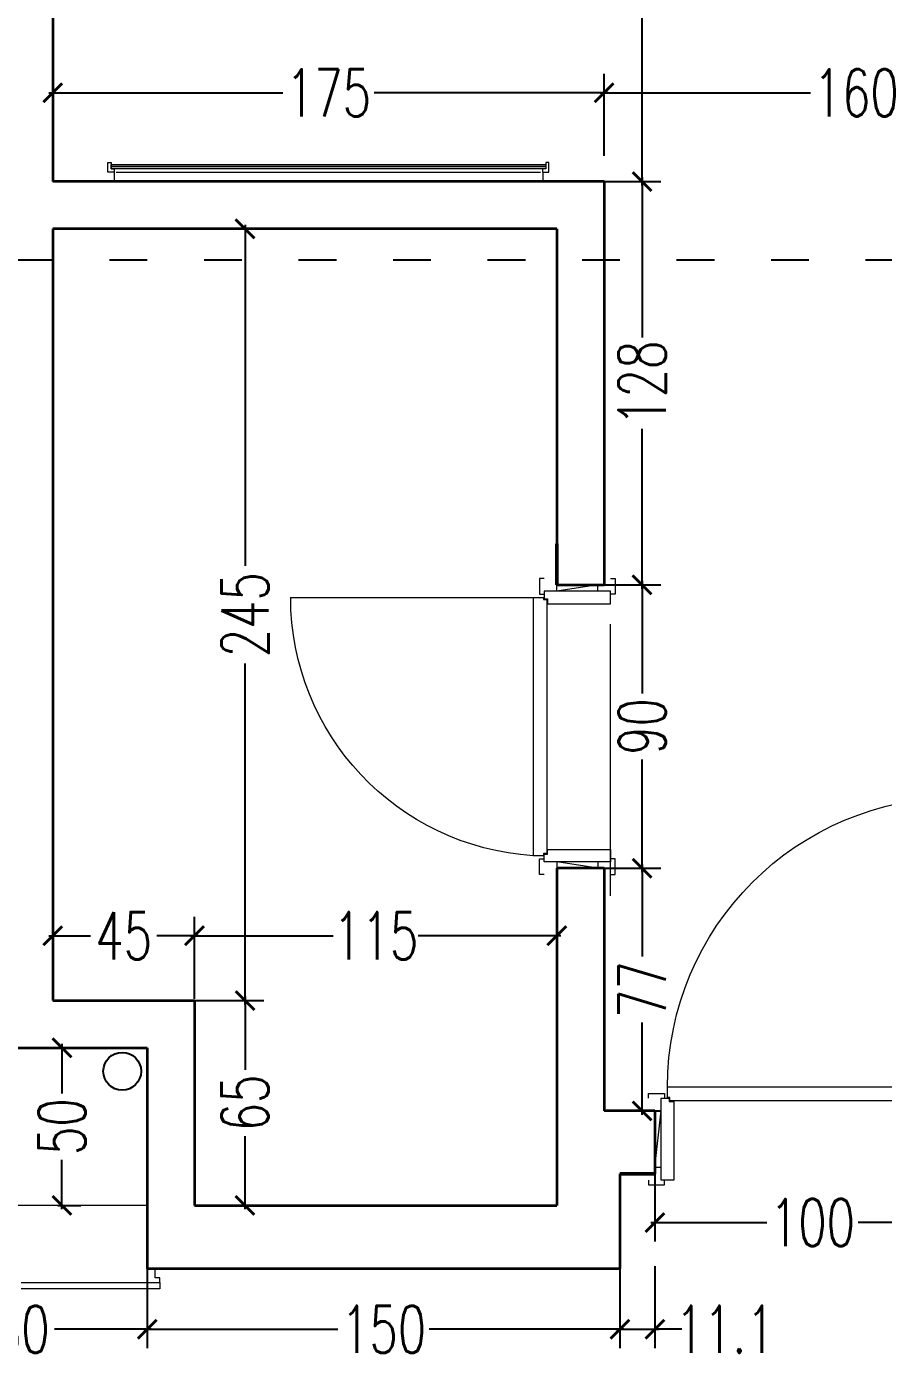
# Model space of a CAD drawing. Header units: centimetres. Extents: x -3207095 to 15275363, y -32656 to 4798027.
# Drawn here: x 696640.1 to 696912, y 4471648.6 to 4472072 of the extents above; entities that cross this region are included whole.
import ezdxf

# ---------------------------------------------------------------- set-up
doc = ezdxf.new("R2010")
doc.units = ezdxf.units.CM
doc.linetypes.add('ACAD_ISO03W100', pattern=[30, 12, -18])
doc.linetypes.add('DUZ', pattern=[500, 500])
doc.layers.get('0').update_dxf_attribs({"color": 1, "linetype": 'DUZ'})
for name, color, linetype in [('0 MC MAHAL', 94, 'Continuous'), ('DIM', 1, 'DUZ'), ('TESİSAT', 57, 'Continuous')]:
    doc.layers.add(name, color=color, linetype=linetype)
for name, color, linetype, lineweight in [('DUV', 220, 'Continuous', 50), ('DUVAR', 7, 'Continuous', 35), ('FE_MOBTEF.2', 33, 'Continuous', 18), ('KAPEN', 151, 'Continuous', 9)]:
    doc.layers.add(name, color=color, linetype=linetype, lineweight=lineweight)
doc.styles.add('DIM', font='ROMANSTW.SHX', dxfattribs={"width": 0.7})
doc.dimstyles.new('1_100', dxfattribs={"dimtxt": 15, "dimasz": 6, "dimexe": 6, "dimexo": 0, "dimgap": 2, "dimtad": 0, "dimdec": 1, "dimzin": 11, "dimdsep": 46, "dimtxsty": 'DIM', "dimblk": 'ARCHTICK', "dimcen": 3, "dimdle": 1.25, "dimclrt": 2, "dimadec": 0, "dimazin": 0, "dimtfac": 1.25, "dimtdec": 1, "dimtix": 1, "dimtofl": 0, "dimtmove": 1, "dimatfit": 3, "dimldrblk": 'ARCHTICK', "dimfxl": 20, "dimfxlon": 1, "dimtolj": 1, "dimtzin": 0, "dimarcsym": 0})

# ---------------------------------------------------------------- blocks, each defined once
blk = doc.blocks.new('new block')
at = {"layer": 'KAPEN'}
for p, q in [((105202.0528, 48261.8596), (105202.0198, 48261.8596)), ((105202.0528, 48261.8526), (105202.0528, 48261.8596)), ((105202.0628, 48261.8526), (105202.0528, 48261.8526)), ((105202.0628, 48261.0466), (105202.0628, 48261.8526)), ((105201.2498, 48261.0396), (105202.0528, 48261.0396)), ((105202.0528, 48261.0466), (105202.0628, 48261.0466)), ((105202.0528, 48261.0396), (105202.0528, 48261.0466))]:
    blk.add_line(p, q, dxfattribs=at)
for points in [[(105202.0548, 48261.9196), (105202.0398, 48261.9196), (105202.0398, 48261.8696), (105202.0548, 48261.8696)], [(105202.2648, 48261.9196), (105202.2798, 48261.9196), (105202.2798, 48261.8696), (105202.2648, 48261.8696)], [(105202.0198, 48261.0396), (105202.0198, 48261.8596)], [(105202.2248, 48261.8796), (105202.2248, 48261.8996), (105202.0948, 48261.8796), (105202.0948, 48261.8996)], [(105202.0548, 48260.9796), (105202.0398, 48260.9796), (105202.0398, 48261.0296), (105202.0548, 48261.0296)], [(105202.2248, 48261.0196), (105202.2248, 48260.9996), (105202.0948, 48261.0196), (105202.0948, 48260.9996)], [(105202.2648, 48260.9796), (105202.2798, 48260.9796), (105202.2798, 48261.0296), (105202.2648, 48261.0296)]]:
    blk.add_lwpolyline(points, dxfattribs=at)
for points in [[(105202.0548, 48261.8796), (105202.0548, 48261.8546), (105202.0648, 48261.8546), (105202.0648, 48261.8396), (105202.2648, 48261.8396), (105202.2648, 48261.8796)], [(105202.0548, 48261.0196), (105202.0548, 48261.0446), (105202.0648, 48261.0446), (105202.0648, 48261.0596), (105202.2648, 48261.0596), (105202.2648, 48261.0196)]]:
    blk.add_lwpolyline(points, close=True, dxfattribs=at)
blk.add_arc((105202.0715, 48261.0396), 0.8216, 93.6023, 180, dxfattribs=at)
blk = doc.blocks.new('K210')
for p, q in [((0.04, 0.985), (0.04, 0.032)), ((0.96, 0.032), (0.96, 0.065)), ((0.04, 0.032), (0.047, 0.032)), ((0.047, 0.032), (0.047, 0.022)), ((0.047, 0.022), (0.953, 0.022)), ((0.953, 0.032), (0.96, 0.032)), ((0.953, 0.022), (0.953, 0.032))]:
    blk.add_line(p, q)
for points in [[(-0.02, 0.03), (-0.02, 0.045), (0.03, 0.045), (0.03, 0.03)], [(0.04, 0.065), (0.96, 0.065)], [(1.02, 0.03), (1.02, 0.045), (0.97, 0.045), (0.97, 0.03)], [(0.02, -0.19), (0, -0.19), (0.02, -0.01), (0, -0.01)], [(0.98, -0.19), (1, -0.19), (0.98, -0.01), (1, -0.01)], [(-0.02, -0.23), (-0.02, -0.245), (0.03, -0.245), (0.03, -0.23)], [(1.02, -0.23), (1.02, -0.245), (0.97, -0.245), (0.97, -0.23)]]:
    blk.add_lwpolyline(points)
for points in [[(0.02, 0.03), (0.045, 0.03), (0.045, 0.02), (0.06, 0.02), (0.06, -0.23), (0.02, -0.23)], [(0.98, 0.03), (0.955, 0.03), (0.955, 0.02), (0.94, 0.02), (0.94, -0.23), (0.98, -0.23)]]:
    blk.add_lwpolyline(points, close=True)
blk.add_arc((0.04, 0.065), 0.92, 0, 90)
blk = doc.blocks.new('rgtkjıtdkfgölv')
at = {"layer": 'FE_MOBTEF.2'}
for p, q in [((104445.9076, 48877.9319), (104445.9076, 48877.9619)), ((104447.2679, 48877.9319), (104447.2679, 48877.9619)), ((104445.9079, 48877.9319), (104445.8879, 48877.9319)), ((104445.8879, 48877.9319), (104445.8879, 48877.9019)), ((104445.8879, 48877.9019), (104445.8979, 48877.9019)), ((104445.8979, 48877.9139), (104445.8979, 48877.9219)), ((104445.8979, 48877.9219), (104447.2779, 48877.9219)), ((104445.8979, 48877.9219), (104445.9079, 48877.9219)), ((104445.8979, 48877.9019), (104445.8979, 48877.9219)), ((104445.8979, 48877.9079), (104445.8979, 48877.9139)), ((104445.8979, 48877.9139), (104447.2779, 48877.9139)), ((104447.2779, 48877.9139), (104445.8979, 48877.9139)), ((104447.2779, 48877.9079), (104445.8979, 48877.9079)), ((104445.9079, 48877.9219), (104445.9079, 48877.9319)), ((104447.2612, 48877.9319), (104445.9143, 48877.9319)), ((104447.2679, 48877.9319), (104447.2879, 48877.9319)), ((104447.2679, 48877.9219), (104447.2679, 48877.9319)), ((104447.2779, 48877.9219), (104447.2679, 48877.9219)), ((104447.2779, 48877.9019), (104447.2779, 48877.9219)), ((104447.2779, 48877.9219), (104447.2779, 48877.9139)), ((104447.2779, 48877.9139), (104447.2779, 48877.9079)), ((104447.2879, 48877.9019), (104447.2779, 48877.9019)), ((104447.2879, 48877.9319), (104447.2879, 48877.9019))]:
    blk.add_line(p, q, dxfattribs=at)
blk = doc.blocks.new('_ArchTick')
at = {"color": 0, "linetype": 'ByBlock', "const_width": 0.15}
blk.add_lwpolyline([(-0.5, -0.5), (0.5, 0.5)], dxfattribs=at)
blk = doc.blocks.new('*D1539')
at = {"layer": 'Defpoints', "color": 0, "linetype": 'Continuous', "lineweight": 5, "transparency": 16777216}
for p in [(696823.37, 4471804.8), (696835.41, 4471804.8), (696823.37, 4471727.8)]:
    blk.add_point(p, dxfattribs=at)
at = {"layer": 'DIM', "color": 0, "linetype": 'Continuous', "lineweight": -2, "transparency": 16777216}
for p, q in [((696823.37, 4471804.8), (696841.41, 4471804.8)), ((696835.41, 4471806.05), (696835.41, 4471776.8)), ((696835.41, 4471726.55), (696835.41, 4471755.8)), ((696823.37, 4471727.8), (696841.41, 4471727.8))]:
    blk.add_line(p, q, dxfattribs=at)
at = {"layer": 'DIM', "color": 0, "linetype": 'Continuous', "lineweight": -2, "transparency": 16777216, "xscale": 6, "yscale": 6, "zscale": 6}
for p, rotation in [((696835.41, 4471804.8), 90), ((696835.41, 4471727.8), 270)]:
    blk.add_blockref('_ArchTick', p, dxfattribs=dict(at, rotation=rotation))
at = {"layer": 'DIM', "color": 2, "linetype": 'Continuous', "lineweight": 5, "transparency": 16777216, "insert": (696835.41, 4471766.3), "char_height": 15, "attachment_point": 5, "rotation": 90, "style": 'DIM'}
blk.add_mtext('\\A1;77', dxfattribs=at)
blk = doc.blocks.new('*D1540')
at = {"layer": 'Defpoints', "color": 0, "linetype": 'Continuous', "lineweight": 5, "transparency": 16777216}
for p in [(696823.37, 4471894.8), (696835.41, 4471894.8), (696823.37, 4471804.8)]:
    blk.add_point(p, dxfattribs=at)
at = {"layer": 'DIM', "color": 0, "linetype": 'Continuous', "lineweight": -2, "transparency": 16777216}
for p, q in [((696823.37, 4471894.8), (696841.41, 4471894.8)), ((696835.41, 4471896.05), (696835.41, 4471860.3)), ((696835.41, 4471803.55), (696835.41, 4471839.3)), ((696823.37, 4471804.8), (696841.41, 4471804.8))]:
    blk.add_line(p, q, dxfattribs=at)
at = {"layer": 'DIM', "color": 0, "linetype": 'Continuous', "lineweight": -2, "transparency": 16777216, "xscale": 6, "yscale": 6, "zscale": 6}
for p, rotation in [((696835.41, 4471894.8), 90), ((696835.41, 4471804.8), 270)]:
    blk.add_blockref('_ArchTick', p, dxfattribs=dict(at, rotation=rotation))
at = {"layer": 'DIM', "color": 2, "linetype": 'Continuous', "lineweight": 5, "transparency": 16777216, "insert": (696835.41, 4471849.8), "char_height": 15, "attachment_point": 5, "rotation": 90, "style": 'DIM'}
blk.add_mtext('\\A1;90', dxfattribs=at)
blk = doc.blocks.new('*D1541')
at = {"layer": 'Defpoints', "color": 0, "linetype": 'Continuous', "lineweight": 5, "transparency": 16777216}
for p in [(696823.37, 4472022.8), (696835.41, 4472022.8), (696823.37, 4471894.8)]:
    blk.add_point(p, dxfattribs=at)
at = {"layer": 'DIM', "color": 0, "linetype": 'Continuous', "lineweight": -2, "transparency": 16777216}
for p, q in [((696823.37, 4472022.8), (696841.41, 4472022.8)), ((696835.41, 4472024.05), (696835.41, 4471973.3)), ((696835.41, 4471893.55), (696835.41, 4471944.3)), ((696823.37, 4471894.8), (696841.41, 4471894.8))]:
    blk.add_line(p, q, dxfattribs=at)
at = {"layer": 'DIM', "color": 0, "linetype": 'Continuous', "lineweight": -2, "transparency": 16777216, "xscale": 6, "yscale": 6, "zscale": 6}
for p, rotation in [((696835.41, 4472022.8), 90), ((696835.41, 4471894.8), 270)]:
    blk.add_blockref('_ArchTick', p, dxfattribs=dict(at, rotation=rotation))
at = {"layer": 'DIM', "color": 2, "linetype": 'Continuous', "lineweight": 5, "transparency": 16777216, "insert": (696835.41, 4471958.8), "char_height": 15, "attachment_point": 5, "rotation": 90, "style": 'DIM'}
blk.add_mtext('\\A1;128', dxfattribs=at)
blk = doc.blocks.new('*D1542')
at = {"layer": 'Defpoints', "color": 0, "linetype": 'Continuous', "lineweight": 5, "transparency": 16777216}
for p in [(696823.37, 4472522.8), (696835.41, 4472522.8), (696823.37, 4472022.8)]:
    blk.add_point(p, dxfattribs=at)
at = {"layer": 'DIM', "color": 0, "linetype": 'Continuous', "lineweight": -2, "transparency": 16777216}
for p, q in [((696823.37, 4472522.8), (696841.41, 4472522.8)), ((696835.41, 4472524.05), (696835.41, 4472288.3)), ((696835.41, 4472021.55), (696835.41, 4472257.3)), ((696823.37, 4472022.8), (696841.41, 4472022.8))]:
    blk.add_line(p, q, dxfattribs=at)
at = {"layer": 'DIM', "color": 0, "linetype": 'Continuous', "lineweight": -2, "transparency": 16777216, "xscale": 6, "yscale": 6, "zscale": 6}
for p, rotation in [((696835.41, 4472522.8), 90), ((696835.41, 4472022.8), 270)]:
    blk.add_blockref('_ArchTick', p, dxfattribs=dict(at, rotation=rotation))
at = {"layer": 'DIM', "color": 2, "linetype": 'Continuous', "lineweight": 5, "transparency": 16777216, "insert": (696835.41, 4472272.8), "char_height": 15, "attachment_point": 5, "rotation": 90, "style": 'DIM'}
blk.add_mtext('\\A1;500', dxfattribs=at)
blk = doc.blocks.new('*D1543')
at = {"layer": 'Defpoints', "color": 0, "linetype": 'Continuous', "lineweight": 5, "transparency": 16777216}
for p in [(696823.37, 4472050.97), (696648.37, 4472022.8), (696823.37, 4472022.8)]:
    blk.add_point(p, dxfattribs=at)
at = {"layer": 'DIM', "color": 0, "linetype": 'Continuous', "lineweight": -2, "transparency": 16777216}
for p, q in [((696648.37, 4472030.97), (696648.37, 4472056.97)), ((696823.37, 4472030.97), (696823.37, 4472056.97)), ((696647.12, 4472050.97), (696721.37, 4472050.97)), ((696824.62, 4472050.97), (696750.37, 4472050.97))]:
    blk.add_line(p, q, dxfattribs=at)
at = {"layer": 'DIM', "color": 0, "linetype": 'Continuous', "lineweight": -2, "transparency": 16777216, "xscale": 6, "yscale": 6, "zscale": 6, "rotation": 180}
blk.add_blockref('_ArchTick', (696648.37, 4472050.97), dxfattribs=at)
at = {"layer": 'DIM', "color": 0, "linetype": 'Continuous', "lineweight": -2, "transparency": 16777216, "xscale": 6, "yscale": 6, "zscale": 6}
blk.add_blockref('_ArchTick', (696823.37, 4472050.97), dxfattribs=at)
at = {"layer": 'DIM', "color": 2, "linetype": 'Continuous', "lineweight": 5, "transparency": 16777216, "insert": (696735.87, 4472050.97), "char_height": 15, "attachment_point": 5, "style": 'DIM'}
blk.add_mtext('\\A1;175', dxfattribs=at)
blk = doc.blocks.new('*D1544')
at = {"layer": 'Defpoints', "color": 0, "linetype": 'Continuous', "lineweight": 5, "transparency": 16777216}
for p in [(696983.37, 4472050.97), (696823.37, 4472022.8), (696983.37, 4472022.8)]:
    blk.add_point(p, dxfattribs=at)
at = {"layer": 'DIM', "color": 0, "linetype": 'Continuous', "lineweight": -2, "transparency": 16777216}
for p, q in [((696823.37, 4472030.97), (696823.37, 4472056.97)), ((696983.37, 4472030.97), (696983.37, 4472056.97)), ((696822.12, 4472050.97), (696888.87, 4472050.97)), ((696984.62, 4472050.97), (696917.87, 4472050.97))]:
    blk.add_line(p, q, dxfattribs=at)
at = {"layer": 'DIM', "color": 0, "linetype": 'Continuous', "lineweight": -2, "transparency": 16777216, "xscale": 6, "yscale": 6, "zscale": 6, "rotation": 180}
blk.add_blockref('_ArchTick', (696823.37, 4472050.97), dxfattribs=at)
at = {"layer": 'DIM', "color": 0, "linetype": 'Continuous', "lineweight": -2, "transparency": 16777216, "xscale": 6, "yscale": 6, "zscale": 6}
blk.add_blockref('_ArchTick', (696983.37, 4472050.97), dxfattribs=at)
at = {"layer": 'DIM', "color": 2, "linetype": 'Continuous', "lineweight": 5, "transparency": 16777216, "insert": (696903.37, 4472050.97), "char_height": 15, "attachment_point": 5, "style": 'DIM'}
blk.add_mtext('\\A1;160', dxfattribs=at)
blk = doc.blocks.new('*D1581')
at = {"layer": 'Defpoints', "color": 0, "linetype": 'Continuous', "lineweight": 5, "transparency": 16777216}
for p in [(696598.37, 4471677.8), (696678.37, 4471677.8), (696678.37, 4471658.45)]:
    blk.add_point(p, dxfattribs=at)
at = {"layer": 'DIM', "color": 0, "linetype": 'Continuous', "lineweight": -2, "transparency": 16777216}
for p, q in [((696598.37, 4471677.8), (696598.37, 4471652.45)), ((696678.37, 4471677.8), (696678.37, 4471652.45)), ((696597.12, 4471658.45), (696627.87, 4471658.45)), ((696679.62, 4471658.45), (696648.87, 4471658.45))]:
    blk.add_line(p, q, dxfattribs=at)
at = {"layer": 'DIM', "color": 0, "linetype": 'Continuous', "lineweight": -2, "transparency": 16777216, "xscale": 6, "yscale": 6, "zscale": 6, "rotation": 180}
blk.add_blockref('_ArchTick', (696598.37, 4471658.45), dxfattribs=at)
at = {"layer": 'DIM', "color": 0, "linetype": 'Continuous', "lineweight": -2, "transparency": 16777216, "xscale": 6, "yscale": 6, "zscale": 6}
blk.add_blockref('_ArchTick', (696678.37, 4471658.45), dxfattribs=at)
at = {"layer": 'DIM', "color": 2, "linetype": 'Continuous', "lineweight": 5, "transparency": 16777216, "insert": (696638.37, 4471658.45), "char_height": 15, "attachment_point": 5, "style": 'DIM'}
blk.add_mtext('\\A1;80', dxfattribs=at)
blk = doc.blocks.new('*D1582')
at = {"layer": 'Defpoints', "color": 0, "linetype": 'Continuous', "lineweight": 5, "transparency": 16777216}
for p in [(696678.37, 4471677.8), (696828.37, 4471677.8), (696828.37, 4471658.45)]:
    blk.add_point(p, dxfattribs=at)
at = {"layer": 'DIM', "color": 0, "linetype": 'Continuous', "lineweight": -2, "transparency": 16777216}
for p, q in [((696678.37, 4471677.8), (696678.37, 4471652.45)), ((696828.37, 4471677.8), (696828.37, 4471652.45)), ((696677.12, 4471658.45), (696738.87, 4471658.45)), ((696829.62, 4471658.45), (696767.87, 4471658.45))]:
    blk.add_line(p, q, dxfattribs=at)
at = {"layer": 'DIM', "color": 0, "linetype": 'Continuous', "lineweight": -2, "transparency": 16777216, "xscale": 6, "yscale": 6, "zscale": 6, "rotation": 180}
blk.add_blockref('_ArchTick', (696678.37, 4471658.45), dxfattribs=at)
at = {"layer": 'DIM', "color": 0, "linetype": 'Continuous', "lineweight": -2, "transparency": 16777216, "xscale": 6, "yscale": 6, "zscale": 6}
blk.add_blockref('_ArchTick', (696828.37, 4471658.45), dxfattribs=at)
at = {"layer": 'DIM', "color": 2, "linetype": 'Continuous', "lineweight": 5, "transparency": 16777216, "insert": (696753.37, 4471658.45), "char_height": 15, "attachment_point": 5, "style": 'DIM'}
blk.add_mtext('\\A1;150', dxfattribs=at)
blk = doc.blocks.new('*D1577')
at = {"layer": 'Defpoints', "color": 0, "linetype": 'Continuous', "lineweight": 5, "transparency": 16777216}
for p in [(696828.37, 4471686.15), (696839.48, 4471686.35), (696839.48, 4471658.45)]:
    blk.add_point(p, dxfattribs=at)
at = {"layer": 'DIM', "color": 0, "linetype": 'Continuous', "lineweight": -2, "transparency": 16777216}
for p, q in [((696828.37, 4471678.45), (696828.37, 4471652.45)), ((696839.48, 4471678.45), (696839.48, 4471652.45)), ((696827.12, 4471658.45), (696840.73, 4471658.45)), ((696848.01, 4471658.45), (696839.48, 4471658.45))]:
    blk.add_line(p, q, dxfattribs=at)
at = {"layer": 'DIM', "color": 0, "linetype": 'Continuous', "lineweight": -2, "transparency": 16777216, "xscale": 6, "yscale": 6, "zscale": 6, "rotation": 180}
blk.add_blockref('_ArchTick', (696828.37, 4471658.45), dxfattribs=at)
at = {"layer": 'DIM', "color": 0, "linetype": 'Continuous', "lineweight": -2, "transparency": 16777216, "xscale": 6, "yscale": 6, "zscale": 6}
blk.add_blockref('_ArchTick', (696839.48, 4471658.45), dxfattribs=at)
at = {"layer": 'DIM', "color": 2, "linetype": 'Continuous', "lineweight": 5, "transparency": 16777216, "insert": (696861.76, 4471658.45), "char_height": 15, "attachment_point": 5, "style": 'DIM'}
blk.add_mtext('\\A1;11.1', dxfattribs=at)
blk = doc.blocks.new('*D1579')
at = {"layer": 'Defpoints', "color": 0, "linetype": 'Continuous', "lineweight": 5, "transparency": 16777216}
for p in [(696839.48, 4471707.8), (696939.48, 4471707.8), (696839.48, 4471692.35)]:
    blk.add_point(p, dxfattribs=at)
at = {"layer": 'DIM', "color": 0, "linetype": 'Continuous', "lineweight": -2, "transparency": 16777216}
for p, q in [((696839.48, 4471707.8), (696839.48, 4471686.35)), ((696939.48, 4471707.8), (696939.48, 4471686.35)), ((696838.23, 4471692.35), (696874.98, 4471692.35)), ((696940.73, 4471692.35), (696903.98, 4471692.35))]:
    blk.add_line(p, q, dxfattribs=at)
at = {"layer": 'DIM', "color": 0, "linetype": 'Continuous', "lineweight": -2, "transparency": 16777216, "xscale": 6, "yscale": 6, "zscale": 6, "rotation": 180}
blk.add_blockref('_ArchTick', (696839.48, 4471692.35), dxfattribs=at)
at = {"layer": 'DIM', "color": 0, "linetype": 'Continuous', "lineweight": -2, "transparency": 16777216, "xscale": 6, "yscale": 6, "zscale": 6}
blk.add_blockref('_ArchTick', (696939.48, 4471692.35), dxfattribs=at)
at = {"layer": 'DIM', "color": 2, "linetype": 'Continuous', "lineweight": 5, "transparency": 16777216, "insert": (696889.48, 4471692.35), "char_height": 15, "attachment_point": 5, "style": 'DIM'}
blk.add_mtext('\\A1;100', dxfattribs=at)
blk = doc.blocks.new('*D1590')
at = {"layer": 'Defpoints', "color": 0, "linetype": 'Continuous', "lineweight": 5, "transparency": 16777216}
for p in [(696649.98, 4471747.8), (696651.28, 4471747.8), (696649.98, 4471697.8)]:
    blk.add_point(p, dxfattribs=at)
at = {"layer": 'DIM', "color": 0, "linetype": 'Continuous', "lineweight": -2, "transparency": 16777216}
for p, q in [((696649.98, 4471747.8), (696657.28, 4471747.8)), ((696651.28, 4471749.05), (696651.28, 4471733.3)), ((696651.28, 4471696.55), (696651.28, 4471712.3)), ((696649.98, 4471697.8), (696657.28, 4471697.8))]:
    blk.add_line(p, q, dxfattribs=at)
at = {"layer": 'DIM', "color": 0, "linetype": 'Continuous', "lineweight": -2, "transparency": 16777216, "xscale": 6, "yscale": 6, "zscale": 6}
for p, rotation in [((696651.28, 4471747.8), 90), ((696651.28, 4471697.8), 270)]:
    blk.add_blockref('_ArchTick', p, dxfattribs=dict(at, rotation=rotation))
at = {"layer": 'DIM', "color": 2, "linetype": 'Continuous', "lineweight": 5, "transparency": 16777216, "insert": (696651.28, 4471722.8), "char_height": 15, "attachment_point": 5, "rotation": 90, "style": 'DIM'}
blk.add_mtext('\\A1;50', dxfattribs=at)
blk = doc.blocks.new('*D1623')
at = {"layer": 'Defpoints', "color": 0, "linetype": 'Continuous', "lineweight": 5, "transparency": 16777216}
for p in [(696693.37, 4471783.39), (696648.37, 4471762.8), (696693.37, 4471762.8)]:
    blk.add_point(p, dxfattribs=at)
at = {"layer": 'DIM', "color": 0, "linetype": 'Continuous', "lineweight": -2, "transparency": 16777216}
for p, q in [((696648.37, 4471763.39), (696648.37, 4471789.39)), ((696693.37, 4471763.39), (696693.37, 4471789.39)), ((696647.12, 4471783.39), (696660.37, 4471783.39)), ((696694.62, 4471783.39), (696681.37, 4471783.39))]:
    blk.add_line(p, q, dxfattribs=at)
at = {"layer": 'DIM', "color": 0, "linetype": 'Continuous', "lineweight": -2, "transparency": 16777216, "xscale": 6, "yscale": 6, "zscale": 6, "rotation": 180}
blk.add_blockref('_ArchTick', (696648.37, 4471783.39), dxfattribs=at)
at = {"layer": 'DIM', "color": 0, "linetype": 'Continuous', "lineweight": -2, "transparency": 16777216, "xscale": 6, "yscale": 6, "zscale": 6}
blk.add_blockref('_ArchTick', (696693.37, 4471783.39), dxfattribs=at)
at = {"layer": 'DIM', "color": 2, "linetype": 'Continuous', "lineweight": 5, "transparency": 16777216, "insert": (696670.87, 4471783.39), "char_height": 15, "attachment_point": 5, "style": 'DIM'}
blk.add_mtext('\\A1;45', dxfattribs=at)
blk = doc.blocks.new('*D1624')
at = {"layer": 'Defpoints', "color": 0, "linetype": 'Continuous', "lineweight": 5, "transparency": 16777216}
for p in [(696808.37, 4471783.39), (696693.37, 4471762.8), (696808.37, 4471762.8)]:
    blk.add_point(p, dxfattribs=at)
at = {"layer": 'DIM', "color": 0, "linetype": 'Continuous', "lineweight": -2, "transparency": 16777216}
for p, q in [((696693.37, 4471763.39), (696693.37, 4471789.39)), ((696808.37, 4471763.39), (696808.37, 4471789.39)), ((696692.12, 4471783.39), (696737.37, 4471783.39)), ((696809.62, 4471783.39), (696764.37, 4471783.39))]:
    blk.add_line(p, q, dxfattribs=at)
at = {"layer": 'DIM', "color": 0, "linetype": 'Continuous', "lineweight": -2, "transparency": 16777216, "xscale": 6, "yscale": 6, "zscale": 6, "rotation": 180}
blk.add_blockref('_ArchTick', (696693.37, 4471783.39), dxfattribs=at)
at = {"layer": 'DIM', "color": 0, "linetype": 'Continuous', "lineweight": -2, "transparency": 16777216, "xscale": 6, "yscale": 6, "zscale": 6}
blk.add_blockref('_ArchTick', (696808.37, 4471783.39), dxfattribs=at)
at = {"layer": 'DIM', "color": 2, "linetype": 'Continuous', "lineweight": 5, "transparency": 16777216, "insert": (696750.87, 4471783.39), "char_height": 15, "attachment_point": 5, "style": 'DIM'}
blk.add_mtext('\\A1;115', dxfattribs=at)
blk = doc.blocks.new('*D1625')
at = {"layer": 'Defpoints', "color": 0, "linetype": 'Continuous', "lineweight": 5, "transparency": 16777216}
for p in [(696693.37, 4471762.8), (696709.38, 4471762.8), (696693.37, 4471697.8)]:
    blk.add_point(p, dxfattribs=at)
at = {"layer": 'DIM', "color": 0, "linetype": 'Continuous', "lineweight": -2, "transparency": 16777216}
for p, q in [((696693.37, 4471762.8), (696715.38, 4471762.8)), ((696709.38, 4471764.05), (696709.38, 4471740.8)), ((696709.38, 4471696.55), (696709.38, 4471719.8)), ((696693.37, 4471697.8), (696715.38, 4471697.8))]:
    blk.add_line(p, q, dxfattribs=at)
at = {"layer": 'DIM', "color": 0, "linetype": 'Continuous', "lineweight": -2, "transparency": 16777216, "xscale": 6, "yscale": 6, "zscale": 6}
for p, rotation in [((696709.38, 4471762.8), 90), ((696709.38, 4471697.8), 270)]:
    blk.add_blockref('_ArchTick', p, dxfattribs=dict(at, rotation=rotation))
at = {"layer": 'DIM', "color": 2, "linetype": 'Continuous', "lineweight": 5, "transparency": 16777216, "insert": (696709.38, 4471730.3), "char_height": 15, "attachment_point": 5, "rotation": 90, "style": 'DIM'}
blk.add_mtext('\\A1;65', dxfattribs=at)
blk = doc.blocks.new('*D1626')
at = {"layer": 'Defpoints', "color": 0, "linetype": 'Continuous', "lineweight": 5, "transparency": 16777216}
for p in [(696693.37, 4472007.8), (696709.38, 4472007.8), (696693.37, 4471762.8)]:
    blk.add_point(p, dxfattribs=at)
at = {"layer": 'DIM', "color": 0, "linetype": 'Continuous', "lineweight": -2, "transparency": 16777216}
for p, q in [((696709.38, 4472009.05), (696709.38, 4471900.8)), ((696693.37, 4472007.8), (696715.38, 4472007.8)), ((696709.38, 4471761.55), (696709.38, 4471869.8)), ((696693.37, 4471762.8), (696715.38, 4471762.8))]:
    blk.add_line(p, q, dxfattribs=at)
at = {"layer": 'DIM', "color": 0, "linetype": 'Continuous', "lineweight": -2, "transparency": 16777216, "xscale": 6, "yscale": 6, "zscale": 6}
for p, rotation in [((696709.38, 4472007.8), 90), ((696709.38, 4471762.8), 270)]:
    blk.add_blockref('_ArchTick', p, dxfattribs=dict(at, rotation=rotation))
at = {"layer": 'DIM', "color": 2, "linetype": 'Continuous', "lineweight": 5, "transparency": 16777216, "insert": (696709.38, 4471885.3), "char_height": 15, "attachment_point": 5, "rotation": 90, "style": 'DIM'}
blk.add_mtext('\\A1;245', dxfattribs=at)

msp = doc.modelspace()

# ---------------------------------------------------------------- linework, layer by layer
at = {"color": 232, "linetype": 'ACAD_ISO03W100'}
msp.add_line((697128.37, 4471997.8), (693188.37, 4471997.8), dxfattribs=at)
at = {"layer": 'DUV'}
for p, q in [((696808.37, 4471907.8), (696808.37, 4471894.8)), ((696839.48, 4471707.8), (696828.37, 4471707.8))]:
    msp.add_line(p, q, dxfattribs=at)
at = {"layer": 'DUVAR'}
for p, q in [((696648.37, 4472522.8), (696648.37, 4472022.8)), ((696823.37, 4472022.8), (696648.37, 4472022.8)), ((696823.37, 4472022.8), (696823.37, 4471894.8)), ((696648.37, 4472007.8), (696648.37, 4471762.8)), ((696808.37, 4472007.8), (696648.37, 4472007.8)), ((696808.37, 4472007.8), (696808.37, 4471894.8)), ((696808.37, 4471894.8), (696823.37, 4471894.8)), ((696808.37, 4471804.8), (696808.37, 4471697.8)), ((696823.37, 4471804.8), (696808.37, 4471804.8)), ((696823.37, 4471804.8), (696823.37, 4471727.8)), ((696648.37, 4471762.8), (696693.37, 4471762.8)), ((696693.37, 4471762.8), (696693.37, 4471697.8)), ((696598.37, 4471747.8), (696678.37, 4471747.8)), ((696678.37, 4471747.8), (696678.37, 4471677.8)), ((696839.48, 4471727.8), (696823.37, 4471727.8)), ((696839.48, 4471727.8), (696839.48, 4471707.8)), ((696828.37, 4471707.8), (696828.37, 4471677.8)), ((696828.37, 4471707.8), (696839.48, 4471707.8)), ((696693.37, 4471697.8), (696808.37, 4471697.8)), ((696678.37, 4471677.8), (696828.37, 4471677.8))]:
    msp.add_line(p, q, dxfattribs=at)
at = {"layer": 'KAPEN'}
for p, q in [((696825.37, 4471796.06), (696825.37, 4471882.26)), ((696678.37, 4471697.8), (696598.37, 4471697.8))]:
    msp.add_line(p, q, dxfattribs=at)
msp.add_lwpolyline([(696678.37, 4471673.3), (696682.37, 4471673.3), (696682.37, 4471674.8), (696680.87, 4471674.8), (696680.87, 4471677.8), (696678.37, 4471677.8), (696678.37, 4471673.3)], close=True, dxfattribs=at)
msp.add_lwpolyline([(696638.37, 4471673.3), (696682.37, 4471673.3), (696682.37, 4471671.3), (696638.37, 4471671.3)], dxfattribs=at)
at = {"layer": 'TESİSAT', "color": 8}
msp.add_circle((696670.4, 4471740.37), 6, dxfattribs=at)

# ---------------------------------------------------------------- block references
at = {"xscale": -100, "yscale": 100, "zscale": 100, "rotation": 180}
msp.add_blockref('new block', (-9823401.12, 9297994.76), dxfattribs=at)
at = {"layer": '0 MC MAHAL', "xscale": 100, "yscale": 100, "zscale": 100, "rotation": 180}
msp.add_blockref('rgtkjıtdkfgölv', (11141394.64, 9359818.99), dxfattribs=at)
at = {"layer": 'KAPEN', "xscale": -100, "yscale": 100, "zscale": 100}
msp.add_blockref('K210', (696939.48, 4471728.8), dxfattribs=at)

# ---------------------------------------------------------------- dimensions: what is measured, and where the dimension line sits
at = {"layer": 'DIM', "linetype": 'Continuous', "lineweight": 5}
for base, p1, p2, angle, picture, middle in [((696835.41, 4472522.8), (696823.37, 4472022.8), (696823.37, 4472522.8), 90, '*D1542', (696835.41, 4472272.8)), ((696823.37, 4472050.97), (696648.37, 4472022.8), (696823.37, 4472022.8), 180, '*D1543', (696735.87, 4472050.97)), ((696983.37, 4472050.97), (696823.37, 4472022.8), (696983.37, 4472022.8), 180, '*D1544', (696903.37, 4472050.97)), ((696835.41, 4472022.8), (696823.37, 4471894.8), (696823.37, 4472022.8), 90, '*D1541', (696835.41, 4471958.8)), ((696709.38, 4472007.8), (696693.37, 4471762.8), (696693.37, 4472007.8), 90, '*D1626', (696709.38, 4471885.3)), ((696835.41, 4471894.8), (696823.37, 4471804.8), (696823.37, 4471894.8), 90, '*D1540', (696835.41, 4471849.8)), ((696835.41, 4471804.8), (696823.37, 4471727.8), (696823.37, 4471804.8), 90, '*D1539', (696835.41, 4471766.3)), ((696693.37, 4471783.39), (696648.37, 4471762.8), (696693.37, 4471762.8), 180, '*D1623', (696670.87, 4471783.39)), ((696808.37, 4471783.39), (696693.37, 4471762.8), (696808.37, 4471762.8), 180, '*D1624', (696750.87, 4471783.39)), ((696709.38, 4471762.8), (696693.37, 4471697.8), (696693.37, 4471762.8), 90, '*D1625', (696709.38, 4471730.3)), ((696651.28, 4471747.8), (696649.98, 4471697.8), (696649.98, 4471747.8), 90, '*D1590', (696651.28, 4471722.8)), ((696839.48, 4471692.35), (696939.48, 4471707.8), (696839.48, 4471707.8), 180, '*D1579', (696889.48, 4471692.35))]:
    dim = msp.add_linear_dim(base=base, p1=p1, p2=p2, angle=angle, dimstyle='1_100', dxfattribs=at)
    dim.commit()
    dim.dimension.update_dxf_attribs({"geometry": picture, "text_midpoint": middle})
dim = msp.add_linear_dim(base=(696839.48, 4471658.45), p1=(696828.37, 4471686.15), p2=(696839.48, 4471686.35), angle=180, dimstyle='1_100', dxfattribs=at)
dim.commit()
dim.dimension.update_dxf_attribs({"geometry": '*D1577', "text_midpoint": (696861.76, 4471658.45), "dimtype": 160})
for base, p1, p2, picture, middle in [((696678.37, 4471658.45), (696598.37, 4471677.8), (696678.37, 4471677.8), '*D1581', (696638.37, 4471658.45)), ((696828.37, 4471658.45), (696678.37, 4471677.8), (696828.37, 4471677.8), '*D1582', (696753.37, 4471658.45))]:
    dim = msp.add_linear_dim(base=base, p1=p1, p2=p2, dimstyle='1_100', dxfattribs=at)
    dim.commit()
    dim.dimension.update_dxf_attribs({"geometry": picture, "text_midpoint": middle})

doc.saveas('drawing.dxf')
